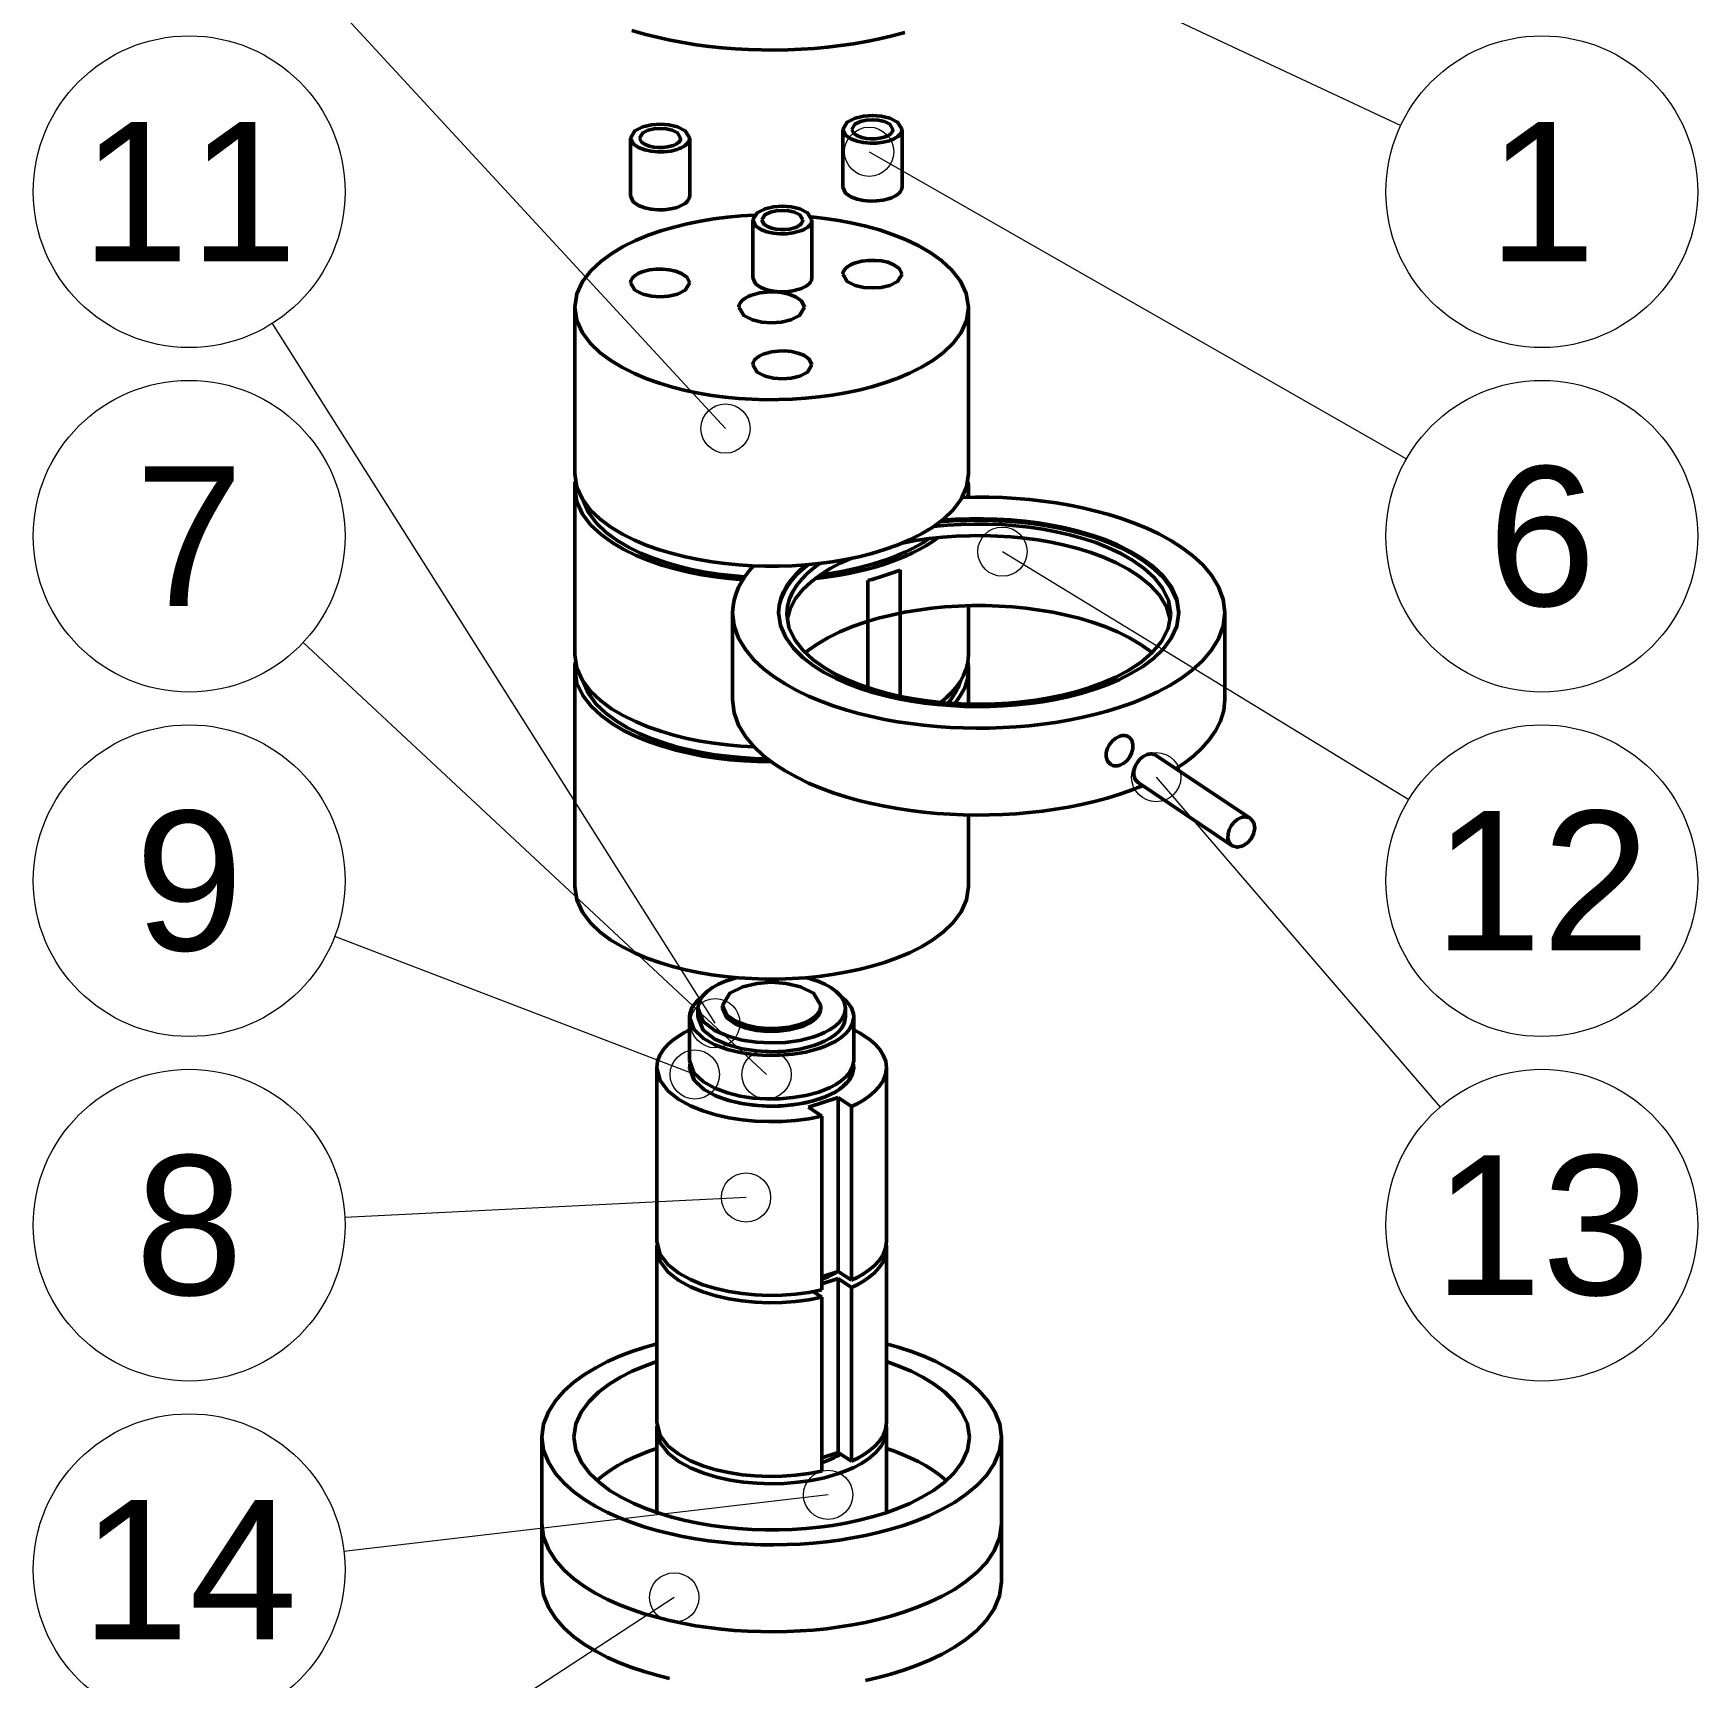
# Model space of a CAD drawing. Header units: millimetres. Extents: x 10 to 208, y 2 to 148.
# Drawn here: x 154.86 to 175.14, y 108.79 to 128.84 of the extents above; entities that cross this region are included whole.
import ezdxf
from ezdxf.enums import TextEntityAlignment as Align

# ---------------------------------------------------------------- set-up
doc = ezdxf.new("R2010")
doc.units = ezdxf.units.MM
doc.header["$LTSCALE"] = 0.5
for name, color, linetype, lineweight in [('КОНТУР', 7, 'Continuous', 50), ('РАЗМЕРЫ', 5, 'Continuous', 18), ('ТЕКСТ', 7, 'Continuous', 25)]:
    doc.layers.add(name, color=color, linetype=linetype, lineweight=lineweight)
doc.styles.add('GOST', font='arial.ttf')

msp = doc.modelspace()

# ---------------------------------------------------------------- linework, layer by layer
at = {"layer": 'КОНТУР'}
for p, q in [((164.725, 127.664), (164.725, 126.958)), ((165.445, 127.664), (165.445, 126.958)), ((162.137, 127.558), (162.137, 126.852)), ((162.857, 127.558), (162.857, 126.852)), ((163.627, 126.559), (163.627, 125.853)), ((164.347, 126.559), (164.347, 125.853)), ((161.456, 125.495), (161.456, 123.464)), ((166.256, 125.495), (166.256, 123.464)), ((161.456, 123.287), (161.456, 121.256)), ((166.256, 123.287), (166.256, 123.179)), ((165.029, 122.163), (165.029, 120.857)), ((165.422, 122.292), (165.422, 120.752)), ((163.38, 121.772), (163.38, 120.712)), ((166.256, 121.856), (166.256, 121.256)), ((169.38, 121.772), (169.38, 120.712)), ((161.456, 121.08), (161.456, 118.431)), ((166.256, 121.08), (166.256, 120.657)), ((168.545, 120.031), (169.692, 119.262)), ((168.322, 119.699), (169.469, 118.93)), ((166.256, 119.305), (166.256, 118.431)), ((162.956, 116.948), (162.956, 116.842)), ((163.256, 116.983), (163.256, 116.948)), ((164.456, 116.983), (164.456, 116.948)), ((164.756, 116.948), (164.756, 116.842)), ((162.856, 116.842), (162.856, 116.312)), ((164.856, 116.842), (164.856, 116.312)), ((162.456, 116.224), (162.456, 114.105)), ((165.256, 116.224), (165.256, 114.105)), ((164.307, 115.741), (164.667, 115.86)), ((164.829, 115.751), (164.667, 115.86)), ((164.667, 113.741), (164.667, 115.86)), ((164.469, 115.633), (164.307, 115.741)), ((164.829, 115.751), (164.829, 113.632)), ((164.469, 115.633), (164.469, 113.514)), ((162.456, 114.016), (162.456, 111.897)), ((165.256, 114.016), (165.256, 111.897)), ((164.469, 113.676), (164.667, 113.741)), ((164.469, 113.587), (164.667, 113.653)), ((164.829, 113.632), (164.667, 113.741)), ((164.829, 113.544), (164.667, 113.653)), ((164.667, 111.533), (164.667, 113.653)), ((164.469, 113.425), (164.368, 113.493)), ((164.469, 113.425), (164.469, 111.306)), ((164.829, 113.544), (164.829, 111.425)), ((162.456, 111.809), (162.456, 110.8)), ((165.256, 111.809), (165.256, 110.8)), ((161.056, 111.721), (161.056, 110.661)), ((166.656, 111.721), (166.656, 110.661)), ((164.469, 111.468), (164.667, 111.533)), ((164.829, 111.425), (164.667, 111.533)), ((161.056, 110.661), (161.056, 109.955)), ((166.656, 110.661), (166.656, 109.955))]:
    msp.add_line(p, q, dxfattribs=at)
for points in [[(162.151, 128.87), (162.305, 128.826), (162.461, 128.786), (162.618, 128.752), (162.776, 128.722), (162.934, 128.696), (163.093, 128.675), (163.253, 128.658), (163.413, 128.646), (163.573, 128.637), (163.734, 128.632), (163.894, 128.631), (164.055, 128.634), (164.215, 128.64), (164.376, 128.651), (164.536, 128.666), (164.695, 128.685), (164.854, 128.708), (165.012, 128.736), (165.169, 128.768), (165.326, 128.805), (165.481, 128.846)], [(165.445, 127.664), (165.391, 127.753), (165.296, 127.801), (165.192, 127.826), (165.085, 127.833), (164.978, 127.826), (164.874, 127.801), (164.778, 127.753), (164.725, 127.664)], [(162.857, 127.558), (162.803, 127.647), (162.708, 127.695), (162.603, 127.72), (162.497, 127.727), (162.39, 127.72), (162.285, 127.695), (162.19, 127.647), (162.137, 127.558)], [(162.747, 127.558), (162.709, 127.62), (162.643, 127.653), (162.571, 127.67), (162.497, 127.676), (162.422, 127.67), (162.35, 127.653), (162.284, 127.62), (162.247, 127.558)], [(164.725, 127.664), (164.758, 127.594), (164.823, 127.548), (164.897, 127.52), (164.975, 127.503), (165.055, 127.496), (165.135, 127.497), (165.214, 127.507), (165.291, 127.526)], [(165.335, 127.664), (165.298, 127.726), (165.231, 127.759), (165.159, 127.777), (165.085, 127.782), (165.01, 127.777), (164.938, 127.759), (164.872, 127.726), (164.835, 127.664)], [(164.835, 127.664), (164.858, 127.615), (164.903, 127.584), (164.955, 127.564), (165.009, 127.553), (165.064, 127.547), (165.119, 127.548), (165.174, 127.555), (165.228, 127.568)], [(165.228, 127.568), (165.246, 127.575), (165.264, 127.582), (165.28, 127.591), (165.296, 127.602), (165.311, 127.614), (165.323, 127.629), (165.332, 127.646), (165.335, 127.664)], [(165.291, 127.526), (165.317, 127.535), (165.342, 127.546), (165.366, 127.559), (165.389, 127.574), (165.41, 127.592), (165.428, 127.613), (165.44, 127.638), (165.445, 127.664)], [(162.137, 127.558), (162.169, 127.488), (162.235, 127.442), (162.309, 127.414), (162.387, 127.397), (162.467, 127.39), (162.546, 127.391), (162.626, 127.4), (162.703, 127.42)], [(162.247, 127.558), (162.269, 127.509), (162.315, 127.478), (162.366, 127.458), (162.421, 127.446), (162.476, 127.441), (162.531, 127.442), (162.586, 127.449), (162.64, 127.462)], [(162.64, 127.462), (162.658, 127.468), (162.675, 127.476), (162.692, 127.485), (162.708, 127.496), (162.723, 127.508), (162.735, 127.522), (162.743, 127.539), (162.747, 127.558)], [(162.703, 127.42), (162.729, 127.429), (162.754, 127.44), (162.778, 127.453), (162.801, 127.468), (162.822, 127.486), (162.84, 127.507), (162.852, 127.531), (162.857, 127.558)], [(162.137, 126.852), (162.169, 126.781), (162.235, 126.736), (162.309, 126.707), (162.387, 126.691), (162.467, 126.683), (162.546, 126.684), (162.626, 126.694), (162.703, 126.713)], [(162.703, 126.713), (162.729, 126.723), (162.754, 126.734), (162.778, 126.747), (162.801, 126.762), (162.822, 126.779), (162.84, 126.8), (162.852, 126.825), (162.857, 126.852)], [(164.725, 126.958), (164.758, 126.888), (164.823, 126.842), (164.897, 126.814), (164.975, 126.797), (165.055, 126.79), (165.135, 126.791), (165.214, 126.8), (165.291, 126.82)], [(165.291, 126.82), (165.317, 126.829), (165.342, 126.84), (165.366, 126.853), (165.389, 126.868), (165.41, 126.886), (165.428, 126.907), (165.44, 126.931), (165.445, 126.958)], [(163.649, 126.617), (163.483, 126.608), (163.318, 126.593), (163.153, 126.572), (162.99, 126.545), (162.827, 126.513), (162.666, 126.473), (162.507, 126.427), (162.35, 126.372), (162.197, 126.309), (162.048, 126.236), (161.906, 126.151), (161.772, 126.053), (161.651, 125.94), (161.551, 125.808), (161.481, 125.658), (161.456, 125.495)], [(164.347, 126.559), (164.293, 126.648), (164.198, 126.696), (164.094, 126.72), (163.987, 126.728), (163.88, 126.72), (163.776, 126.696), (163.68, 126.648), (163.627, 126.559)], [(164.237, 126.559), (164.2, 126.621), (164.133, 126.654), (164.061, 126.671), (163.987, 126.676), (163.912, 126.671), (163.84, 126.654), (163.774, 126.621), (163.737, 126.559)], [(166.256, 125.495), (166.229, 125.662), (166.157, 125.815), (166.052, 125.949), (165.927, 126.064), (165.789, 126.162), (165.642, 126.247), (165.489, 126.32), (165.331, 126.384), (165.17, 126.438), (165.006, 126.484), (164.841, 126.522), (164.674, 126.554), (164.506, 126.579), (164.337, 126.599)], [(163.627, 126.559), (163.66, 126.488), (163.725, 126.443), (163.799, 126.415), (163.877, 126.398), (163.957, 126.391), (164.037, 126.392), (164.116, 126.401), (164.193, 126.421)], [(163.737, 126.559), (163.76, 126.51), (163.805, 126.478), (163.857, 126.459), (163.911, 126.447), (163.966, 126.442), (164.021, 126.443), (164.076, 126.449), (164.13, 126.463)], [(164.13, 126.463), (164.148, 126.469), (164.166, 126.477), (164.182, 126.486), (164.198, 126.496), (164.213, 126.509), (164.225, 126.523), (164.234, 126.54), (164.237, 126.559)], [(164.193, 126.421), (164.219, 126.43), (164.244, 126.441), (164.268, 126.454), (164.291, 126.469), (164.312, 126.487), (164.33, 126.508), (164.342, 126.532), (164.347, 126.559)], [(164.725, 125.899), (164.729, 125.925), (164.742, 125.95), (164.759, 125.971), (164.78, 125.989), (164.803, 126.004), (164.827, 126.017), (164.852, 126.028), (164.878, 126.037)], [(164.878, 126.037), (164.956, 126.056), (165.035, 126.066), (165.115, 126.067), (165.194, 126.06), (165.272, 126.043), (165.347, 126.014), (165.412, 125.969), (165.445, 125.899)], [(162.137, 125.792), (162.141, 125.819), (162.154, 125.844), (162.171, 125.865), (162.192, 125.882), (162.215, 125.897), (162.239, 125.91), (162.264, 125.921), (162.29, 125.931)], [(162.857, 125.792), (162.803, 125.704), (162.708, 125.655), (162.603, 125.631), (162.497, 125.623), (162.39, 125.631), (162.285, 125.655), (162.19, 125.704), (162.137, 125.792)], [(162.29, 125.931), (162.367, 125.95), (162.447, 125.96), (162.526, 125.961), (162.606, 125.953), (162.684, 125.937), (162.758, 125.908), (162.824, 125.863), (162.857, 125.792)], [(163.627, 125.853), (163.66, 125.782), (163.725, 125.737), (163.799, 125.708), (163.877, 125.692), (163.957, 125.684), (164.037, 125.685), (164.116, 125.695), (164.193, 125.714)], [(164.193, 125.714), (164.219, 125.724), (164.244, 125.734), (164.268, 125.747), (164.291, 125.763), (164.312, 125.78), (164.33, 125.801), (164.342, 125.826), (164.347, 125.853)], [(165.445, 125.899), (165.391, 125.81), (165.296, 125.762), (165.192, 125.737), (165.085, 125.73), (164.978, 125.737), (164.874, 125.762), (164.778, 125.81), (164.725, 125.899)], [(163.456, 125.495), (163.461, 125.525), (163.475, 125.552), (163.494, 125.575), (163.518, 125.595), (163.543, 125.612), (163.57, 125.626), (163.598, 125.638), (163.627, 125.648)], [(163.627, 125.648), (163.713, 125.67), (163.801, 125.681), (163.889, 125.682), (163.978, 125.674), (164.064, 125.655), (164.147, 125.623), (164.219, 125.573), (164.256, 125.495)], [(161.456, 125.495), (161.481, 125.333), (161.549, 125.185), (161.647, 125.054), (161.765, 124.941), (161.897, 124.844), (162.037, 124.759), (162.184, 124.686), (162.335, 124.623), (162.489, 124.568), (162.646, 124.522), (162.805, 124.482), (162.965, 124.448), (163.127, 124.421), (163.289, 124.4), (163.452, 124.384), (163.616, 124.374), (163.779, 124.368), (163.943, 124.369), (164.107, 124.374), (164.27, 124.385), (164.433, 124.401), (164.595, 124.423), (164.757, 124.45), (164.917, 124.484), (165.076, 124.524), (165.233, 124.572)], [(164.256, 125.495), (164.197, 125.396), (164.091, 125.343), (163.975, 125.315), (163.856, 125.307), (163.737, 125.315), (163.621, 125.343), (163.515, 125.396), (163.456, 125.495)], [(165.233, 124.572), (165.386, 124.626), (165.535, 124.69), (165.681, 124.763), (165.82, 124.847), (165.95, 124.944), (166.067, 125.057), (166.165, 125.187), (166.232, 125.334), (166.256, 125.495)], [(163.627, 124.793), (163.631, 124.82), (163.644, 124.844), (163.661, 124.865), (163.682, 124.883), (163.705, 124.898), (163.729, 124.911), (163.754, 124.922), (163.78, 124.932)], [(164.347, 124.793), (164.293, 124.704), (164.198, 124.656), (164.094, 124.632), (163.987, 124.624), (163.88, 124.632), (163.776, 124.656), (163.68, 124.704), (163.627, 124.793)], [(163.78, 124.932), (163.858, 124.951), (163.937, 124.96), (164.017, 124.962), (164.096, 124.954), (164.174, 124.937), (164.249, 124.909), (164.314, 124.864), (164.347, 124.793)], [(165.233, 122.541), (165.076, 122.494), (164.917, 122.453), (164.757, 122.419), (164.595, 122.392), (164.433, 122.37), (164.27, 122.354), (164.107, 122.343), (163.943, 122.338), (163.779, 122.338), (163.616, 122.343), (163.452, 122.353), (163.289, 122.369), (163.127, 122.39), (162.965, 122.418), (162.805, 122.451), (162.646, 122.491), (162.489, 122.538), (162.335, 122.592), (162.184, 122.656), (162.037, 122.729), (161.897, 122.813), (161.765, 122.91), (161.647, 123.023), (161.549, 123.154), (161.481, 123.303), (161.456, 123.464)], [(161.456, 123.287), (161.456, 123.298), (161.456, 123.309), (161.457, 123.32), (161.458, 123.332), (161.459, 123.343), (161.46, 123.354), (161.462, 123.365), (161.463, 123.376)], [(166.256, 123.464), (166.232, 123.304), (166.165, 123.156), (166.067, 123.026), (165.95, 122.913), (165.82, 122.816), (165.681, 122.732), (165.535, 122.659), (165.386, 122.596), (165.233, 122.541)], [(166.249, 123.376), (166.25, 123.365), (166.252, 123.354), (166.253, 123.343), (166.254, 123.332), (166.255, 123.32), (166.256, 123.309), (166.256, 123.298), (166.256, 123.287)], [(163.504, 122.173), (163.337, 122.187), (163.171, 122.207), (163.006, 122.234), (162.842, 122.266), (162.68, 122.305), (162.519, 122.352), (162.361, 122.406), (162.206, 122.469), (162.056, 122.542), (161.911, 122.627), (161.776, 122.725), (161.654, 122.839), (161.552, 122.971), (161.482, 123.123), (161.456, 123.287)], [(169.38, 121.772), (169.36, 121.934), (169.303, 122.088), (169.218, 122.228), (169.112, 122.354), (168.991, 122.465), (168.86, 122.564), (168.721, 122.652), (168.577, 122.731), (168.428, 122.801), (168.276, 122.863), (168.122, 122.918), (167.965, 122.968), (167.806, 123.011), (167.646, 123.048), (167.485, 123.081), (167.323, 123.109), (167.161, 123.132), (166.997, 123.15), (166.834, 123.164), (166.67, 123.174), (166.505, 123.179), (166.341, 123.18), (166.177, 123.177)], [(166.256, 123.287), (166.256, 123.274), (166.255, 123.26), (166.254, 123.246), (166.253, 123.233), (166.252, 123.219), (166.25, 123.206), (166.247, 123.192), (166.245, 123.179)], [(161.557, 123.14), (161.623, 122.991), (161.721, 122.861), (161.84, 122.748), (161.972, 122.652), (162.113, 122.569), (162.259, 122.497), (162.411, 122.435), (162.565, 122.382), (162.722, 122.337), (162.881, 122.299), (163.041, 122.267), (163.203, 122.242), (163.365, 122.223), (163.528, 122.209)], [(168.72, 121.754), (168.693, 121.918), (168.622, 122.069), (168.518, 122.2), (168.395, 122.312), (168.259, 122.409), (168.114, 122.492), (167.963, 122.563), (167.807, 122.625), (167.649, 122.677), (167.488, 122.722), (167.325, 122.759), (167.16, 122.79), (166.995, 122.814), (166.829, 122.832), (166.662, 122.845), (166.495, 122.851), (166.328, 122.852), (166.161, 122.848), (165.994, 122.838), (165.828, 122.822)], [(165.906, 122.878), (166.066, 122.89), (166.227, 122.897), (166.387, 122.9), (166.548, 122.897), (166.708, 122.889), (166.868, 122.876), (167.028, 122.858), (167.187, 122.835), (167.345, 122.806), (167.502, 122.771), (167.657, 122.73), (167.811, 122.682), (167.961, 122.626), (168.109, 122.562), (168.252, 122.489), (168.388, 122.404), (168.516, 122.307), (168.631, 122.195), (168.727, 122.067), (168.794, 121.921), (168.82, 121.763)], [(168.82, 121.772), (168.794, 121.937), (168.724, 122.089), (168.623, 122.223), (168.501, 122.338), (168.366, 122.437), (168.221, 122.523), (168.071, 122.597), (167.916, 122.662), (167.757, 122.717), (167.596, 122.765), (167.433, 122.805), (167.269, 122.838), (167.103, 122.866), (166.937, 122.887), (166.77, 122.903), (166.602, 122.912), (166.434, 122.917), (166.266, 122.916), (166.099, 122.91), (165.931, 122.898)], [(165.187, 122.395), (165.264, 122.421), (165.34, 122.45), (165.415, 122.481), (165.49, 122.514), (165.563, 122.55), (165.635, 122.588), (165.705, 122.629), (165.773, 122.674)], [(165.887, 122.687), (165.812, 122.634), (165.734, 122.586), (165.654, 122.541), (165.572, 122.5), (165.489, 122.462), (165.405, 122.427), (165.319, 122.394), (165.233, 122.364)], [(168.715, 121.683), (168.668, 121.842), (168.582, 121.984), (168.47, 122.107), (168.341, 122.212), (168.202, 122.302), (168.055, 122.38), (167.903, 122.447), (167.747, 122.504), (167.588, 122.554), (167.427, 122.595), (167.265, 122.63), (167.101, 122.658), (166.936, 122.68), (166.771, 122.696), (166.605, 122.706), (166.439, 122.711), (166.272, 122.71), (166.106, 122.704), (165.941, 122.692), (165.775, 122.674), (165.611, 122.65), (165.447, 122.62)], [(163.636, 122.342), (163.583, 122.282), (163.535, 122.218), (163.491, 122.151), (163.453, 122.081), (163.422, 122.007), (163.399, 121.93), (163.385, 121.852), (163.38, 121.772)], [(163.94, 121.763), (163.949, 121.853), (163.972, 121.94), (164.008, 122.023), (164.054, 122.1), (164.108, 122.172), (164.169, 122.239), (164.235, 122.3), (164.305, 122.357)], [(164.279, 122.355), (164.213, 122.298), (164.15, 122.237), (164.093, 122.172), (164.042, 122.101), (164, 122.024), (163.967, 121.943), (163.947, 121.859), (163.94, 121.772)], [(164.444, 122.371), (164.367, 122.314), (164.294, 122.252), (164.226, 122.184), (164.166, 122.11), (164.114, 122.029), (164.074, 121.942), (164.049, 121.85), (164.04, 121.754)], [(164.821, 122.432), (164.693, 122.374), (164.569, 122.309), (164.45, 122.234), (164.337, 122.149), (164.235, 122.052), (164.148, 121.943), (164.081, 121.819), (164.045, 121.683)], [(165.233, 122.364), (165.129, 122.332), (165.025, 122.303), (164.92, 122.277), (164.814, 122.254), (164.708, 122.234), (164.601, 122.216), (164.494, 122.201), (164.387, 122.188)], [(164.45, 122.234), (164.544, 122.247), (164.637, 122.262), (164.73, 122.278), (164.822, 122.297), (164.914, 122.318), (165.006, 122.341), (165.097, 122.367), (165.187, 122.395)], [(165.233, 122.223), (165.207, 122.215), (165.182, 122.207), (165.157, 122.199), (165.131, 122.191), (165.106, 122.184), (165.08, 122.177), (165.055, 122.17), (165.029, 122.163)], [(165.422, 122.292), (165.399, 122.283), (165.375, 122.274), (165.352, 122.265), (165.328, 122.256), (165.304, 122.248), (165.28, 122.239), (165.257, 122.231), (165.233, 122.223)], [(163.38, 121.772), (163.399, 121.612), (163.454, 121.461), (163.537, 121.322), (163.64, 121.198), (163.757, 121.088), (163.885, 120.99), (164.02, 120.902), (164.161, 120.824), (164.306, 120.754), (164.455, 120.691), (164.607, 120.636), (164.76, 120.586), (164.915, 120.543), (165.072, 120.504), (165.23, 120.471), (165.389, 120.442), (165.548, 120.419), (165.708, 120.399), (165.869, 120.384), (166.03, 120.373), (166.191, 120.366), (166.352, 120.363), (166.513, 120.365), (166.675, 120.37), (166.836, 120.38), (166.996, 120.393), (167.157, 120.411), (167.316, 120.434), (167.475, 120.461), (167.633, 120.492), (167.791, 120.529), (167.946, 120.571), (168.1, 120.618)], [(163.94, 121.772), (163.963, 121.614), (164.028, 121.467), (164.122, 121.338), (164.236, 121.225), (164.362, 121.127), (164.498, 121.042), (164.641, 120.968), (164.787, 120.904), (164.938, 120.848), (165.09, 120.799), (165.245, 120.758), (165.402, 120.722), (165.559, 120.693), (165.718, 120.669), (165.877, 120.651), (166.037, 120.638), (166.197, 120.629), (166.357, 120.626), (166.518, 120.628), (166.678, 120.635), (166.838, 120.647), (166.997, 120.664), (167.156, 120.686), (167.314, 120.713), (167.471, 120.747), (167.626, 120.787), (167.779, 120.833)], [(164.04, 121.754), (164.066, 121.591), (164.137, 121.441), (164.239, 121.311), (164.361, 121.198), (164.496, 121.102), (164.64, 121.019), (164.79, 120.948), (164.944, 120.886), (165.102, 120.834), (165.262, 120.789), (165.424, 120.751), (165.587, 120.721), (165.751, 120.696), (165.916, 120.677), (166.082, 120.664), (166.247, 120.657), (166.414, 120.656), (166.58, 120.66), (166.745, 120.669), (166.911, 120.684), (167.075, 120.705), (167.239, 120.732), (167.402, 120.766), (167.563, 120.806), (167.722, 120.854)], [(168.494, 121.284), (168.361, 121.381), (168.219, 121.465), (168.071, 121.538), (167.919, 121.601), (167.763, 121.656), (167.605, 121.703), (167.444, 121.743), (167.283, 121.776), (167.12, 121.804), (166.956, 121.825), (166.792, 121.841), (166.627, 121.852), (166.462, 121.857), (166.297, 121.857), (166.132, 121.852), (165.967, 121.841), (165.803, 121.825), (165.64, 121.804), (165.477, 121.776), (165.315, 121.743), (165.155, 121.703), (164.997, 121.656), (164.841, 121.601), (164.689, 121.538), (164.54, 121.465), (164.398, 121.381), (164.265, 121.284)], [(167.722, 120.854), (167.89, 120.915), (168.053, 120.986), (168.211, 121.07), (168.359, 121.168), (168.495, 121.284), (168.609, 121.421), (168.69, 121.579), (168.72, 121.754)], [(167.779, 120.833), (167.935, 120.889), (168.087, 120.953), (168.235, 121.028), (168.376, 121.113), (168.509, 121.212), (168.628, 121.327), (168.727, 121.459), (168.795, 121.609), (168.82, 121.772)], [(168.1, 120.618), (168.257, 120.673), (168.412, 120.736), (168.562, 120.806), (168.709, 120.884), (168.85, 120.972), (168.983, 121.072), (169.106, 121.184), (169.214, 121.31), (169.301, 121.452), (169.359, 121.607), (169.38, 121.772)], [(163.644, 120.134), (163.479, 120.144), (163.314, 120.159), (163.15, 120.18), (162.986, 120.206), (162.824, 120.239), (162.663, 120.279), (162.504, 120.325), (162.348, 120.38), (162.195, 120.443), (162.047, 120.516), (161.904, 120.601), (161.771, 120.699), (161.651, 120.812), (161.55, 120.944), (161.481, 121.093), (161.456, 121.256)], [(161.456, 121.08), (161.456, 121.091), (161.456, 121.102), (161.457, 121.113), (161.458, 121.124), (161.459, 121.135), (161.46, 121.146), (161.462, 121.157), (161.463, 121.168)], [(166.256, 121.256), (166.249, 121.17), (166.228, 121.085), (166.195, 121.005), (166.153, 120.929), (166.102, 120.859), (166.044, 120.794), (165.982, 120.733), (165.915, 120.677)], [(166.249, 121.168), (166.25, 121.157), (166.252, 121.146), (166.253, 121.135), (166.254, 121.124), (166.255, 121.113), (166.256, 121.102), (166.256, 121.091), (166.256, 121.08)], [(163.853, 119.953), (163.685, 119.956), (163.517, 119.964), (163.349, 119.979), (163.182, 119.998), (163.016, 120.024), (162.851, 120.057), (162.688, 120.096), (162.526, 120.142), (162.367, 120.196), (162.211, 120.259), (162.06, 120.332), (161.915, 120.417), (161.779, 120.516), (161.656, 120.63), (161.553, 120.763), (161.482, 120.914), (161.456, 121.08)], [(161.557, 120.933), (161.622, 120.786), (161.717, 120.658), (161.833, 120.547), (161.961, 120.452), (162.098, 120.369), (162.242, 120.298), (162.389, 120.236), (162.541, 120.183), (162.694, 120.137), (162.85, 120.099), (163.006, 120.066), (163.165, 120.04), (163.323, 120.02), (163.483, 120.005), (163.643, 119.995), (163.803, 119.991)], [(166.005, 120.67), (166.03, 120.699), (166.053, 120.729), (166.074, 120.761), (166.094, 120.793), (166.112, 120.827), (166.129, 120.861), (166.143, 120.896), (166.155, 120.933)], [(166.256, 121.08), (166.253, 121.023), (166.244, 120.966), (166.229, 120.911), (166.209, 120.857), (166.184, 120.806), (166.155, 120.756), (166.122, 120.709), (166.087, 120.664)], [(163.38, 120.712), (163.399, 120.552), (163.454, 120.401), (163.537, 120.263), (163.64, 120.139), (163.757, 120.028), (163.885, 119.93), (164.02, 119.842), (164.161, 119.764), (164.306, 119.694), (164.455, 119.632), (164.607, 119.576), (164.76, 119.527), (164.915, 119.483), (165.072, 119.445), (165.23, 119.411), (165.389, 119.383), (165.548, 119.359), (165.708, 119.34), (165.869, 119.324), (166.03, 119.313), (166.191, 119.307), (166.352, 119.304), (166.513, 119.305), (166.675, 119.311), (166.836, 119.32), (166.996, 119.334), (167.157, 119.352), (167.316, 119.374), (167.475, 119.401), (167.633, 119.433), (167.791, 119.469), (167.946, 119.511), (168.1, 119.559)], [(168.785, 119.87), (168.896, 119.945), (169.002, 120.028), (169.101, 120.119), (169.19, 120.22), (169.267, 120.33), (169.327, 120.45), (169.366, 120.579), (169.38, 120.712)], [(167.987, 119.923), (167.951, 119.963), (167.934, 120.014), (167.935, 120.067), (167.95, 120.119), (167.976, 120.166), (168.01, 120.208), (168.052, 120.241), (168.1, 120.265)], [(168.1, 120.265), (168.114, 120.269), (168.128, 120.272), (168.142, 120.273), (168.157, 120.273), (168.171, 120.271), (168.184, 120.268), (168.198, 120.263), (168.21, 120.256)], [(168.21, 120.256), (168.245, 120.216), (168.259, 120.165), (168.258, 120.112), (168.244, 120.06), (168.221, 120.012), (168.188, 119.97), (168.148, 119.935), (168.1, 119.912)], [(168.1, 119.912), (168.086, 119.908), (168.072, 119.905), (168.057, 119.904), (168.042, 119.904), (168.028, 119.906), (168.014, 119.91), (168, 119.916), (167.987, 119.923)], [(168.433, 120.042), (168.385, 120.018), (168.344, 119.984), (168.311, 119.942), (168.286, 119.895), (168.272, 119.843), (168.271, 119.79), (168.286, 119.739), (168.322, 119.699)], [(168.545, 120.031), (168.532, 120.039), (168.519, 120.044), (168.505, 120.048), (168.49, 120.05), (168.476, 120.05), (168.461, 120.048), (168.447, 120.046), (168.433, 120.042)], [(168.1, 119.559), (168.136, 119.57), (168.171, 119.582), (168.205, 119.595), (168.24, 119.607), (168.275, 119.62), (168.309, 119.634), (168.344, 119.647), (168.378, 119.662)], [(169.58, 119.273), (169.532, 119.249), (169.491, 119.215), (169.458, 119.173), (169.433, 119.125), (169.419, 119.074), (169.418, 119.02), (169.433, 118.969), (169.469, 118.93)], [(169.469, 118.93), (169.533, 118.911), (169.599, 118.927), (169.656, 118.964), (169.7, 119.016), (169.731, 119.076), (169.744, 119.143), (169.733, 119.21), (169.692, 119.262)], [(169.692, 119.262), (169.679, 119.269), (169.666, 119.275), (169.652, 119.278), (169.637, 119.28), (169.623, 119.281), (169.608, 119.279), (169.594, 119.277), (169.58, 119.273)], [(161.456, 118.431), (161.481, 118.27), (161.549, 118.121), (161.647, 117.991), (161.765, 117.878), (161.897, 117.78), (162.037, 117.696), (162.184, 117.623), (162.335, 117.56), (162.489, 117.505), (162.646, 117.458), (162.805, 117.418), (162.965, 117.385), (163.127, 117.358), (163.289, 117.336), (163.452, 117.32), (163.616, 117.31), (163.779, 117.305), (163.943, 117.305), (164.107, 117.31), (164.27, 117.321), (164.433, 117.337), (164.595, 117.359), (164.757, 117.387), (164.917, 117.42), (165.076, 117.461), (165.233, 117.508)], [(165.233, 117.508), (165.386, 117.563), (165.535, 117.626), (165.681, 117.699), (165.82, 117.783), (165.95, 117.881), (166.067, 117.993), (166.165, 118.123), (166.232, 118.271), (166.256, 118.431)], [(163.437, 117.322), (163.359, 117.3), (163.282, 117.273), (163.208, 117.241), (163.136, 117.201), (163.071, 117.154), (163.014, 117.096), (162.972, 117.027), (162.956, 116.948)], [(164.456, 116.983), (164.367, 117.131), (164.208, 117.211), (164.034, 117.252), (163.856, 117.265), (163.678, 117.252), (163.504, 117.211), (163.345, 117.131), (163.256, 116.983)], [(164.756, 116.948), (164.74, 117.027), (164.698, 117.096), (164.641, 117.154), (164.576, 117.201), (164.504, 117.241), (164.43, 117.273), (164.353, 117.3), (164.275, 117.322)], [(163.01, 117.092), (162.981, 117.069), (162.952, 117.043), (162.926, 117.015), (162.903, 116.984), (162.884, 116.952), (162.869, 116.917), (162.859, 116.88), (162.856, 116.842)], [(164.856, 116.842), (164.853, 116.88), (164.843, 116.917), (164.828, 116.952), (164.809, 116.984), (164.786, 117.015), (164.76, 117.043), (164.732, 117.069), (164.702, 117.092)], [(162.956, 116.948), (163.023, 116.788), (163.162, 116.679), (163.324, 116.607), (163.495, 116.561), (163.671, 116.534), (163.848, 116.525), (164.025, 116.533), (164.201, 116.557), (164.372, 116.602)], [(163.256, 116.983), (163.311, 116.865), (163.419, 116.79), (163.544, 116.743), (163.674, 116.715), (163.806, 116.702), (163.939, 116.704), (164.071, 116.72), (164.2, 116.752)], [(164.2, 116.717), (164.071, 116.685), (163.939, 116.669), (163.806, 116.667), (163.674, 116.679), (163.544, 116.707), (163.419, 116.754), (163.311, 116.83), (163.256, 116.948)], [(164.2, 116.752), (164.243, 116.768), (164.285, 116.786), (164.325, 116.808), (164.364, 116.833), (164.398, 116.862), (164.428, 116.897), (164.448, 116.938), (164.456, 116.983)], [(164.456, 116.948), (164.448, 116.903), (164.428, 116.862), (164.398, 116.827), (164.364, 116.797), (164.325, 116.772), (164.285, 116.751), (164.243, 116.732), (164.2, 116.717)], [(164.372, 116.602), (164.437, 116.625), (164.5, 116.652), (164.56, 116.685), (164.617, 116.722), (164.669, 116.767), (164.714, 116.819), (164.745, 116.88), (164.756, 116.948)], [(162.856, 116.684), (162.785, 116.647), (162.716, 116.605), (162.651, 116.558), (162.591, 116.505), (162.538, 116.445), (162.495, 116.378), (162.466, 116.303), (162.456, 116.224)], [(162.856, 116.842), (162.908, 116.692), (163.024, 116.581), (163.165, 116.502), (163.316, 116.447), (163.473, 116.408), (163.632, 116.384), (163.793, 116.373), (163.954, 116.375), (164.115, 116.388), (164.274, 116.415), (164.43, 116.457)], [(162.956, 116.842), (163.023, 116.682), (163.162, 116.573), (163.324, 116.501), (163.495, 116.455), (163.671, 116.428), (163.848, 116.419), (164.025, 116.427), (164.201, 116.451), (164.372, 116.496)], [(164.372, 116.496), (164.437, 116.519), (164.5, 116.546), (164.56, 116.579), (164.617, 116.616), (164.669, 116.661), (164.714, 116.713), (164.745, 116.774), (164.756, 116.842)], [(164.43, 116.457), (164.501, 116.483), (164.571, 116.514), (164.638, 116.549), (164.702, 116.591), (164.76, 116.641), (164.809, 116.699), (164.843, 116.767), (164.856, 116.842)], [(165.256, 116.224), (165.246, 116.303), (165.217, 116.378), (165.174, 116.445), (165.121, 116.505), (165.061, 116.558), (164.996, 116.605), (164.927, 116.647), (164.856, 116.684)], [(162.856, 116.312), (162.908, 116.162), (163.024, 116.051), (163.165, 115.973), (163.316, 115.917), (163.473, 115.878), (163.632, 115.854), (163.793, 115.843), (163.954, 115.845), (164.115, 115.859), (164.274, 115.885), (164.43, 115.927)], [(162.856, 116.224), (162.856, 116.229), (162.856, 116.235), (162.857, 116.24), (162.857, 116.246), (162.858, 116.251), (162.859, 116.257), (162.859, 116.262), (162.86, 116.268)], [(162.86, 116.268), (162.859, 116.262), (162.859, 116.257), (162.858, 116.251), (162.857, 116.246), (162.857, 116.24), (162.856, 116.235), (162.856, 116.229), (162.856, 116.224)], [(164.43, 115.927), (164.501, 115.953), (164.571, 115.984), (164.638, 116.02), (164.702, 116.062), (164.76, 116.111), (164.809, 116.169), (164.843, 116.237), (164.856, 116.312)], [(164.852, 116.268), (164.853, 116.262), (164.853, 116.257), (164.854, 116.251), (164.855, 116.246), (164.855, 116.24), (164.856, 116.235), (164.856, 116.229), (164.856, 116.224)], [(164.856, 116.224), (164.856, 116.229), (164.856, 116.235), (164.855, 116.24), (164.855, 116.246), (164.854, 116.251), (164.853, 116.257), (164.853, 116.262), (164.852, 116.268)], [(162.456, 116.224), (162.496, 116.067), (162.595, 115.938), (162.724, 115.837), (162.867, 115.759), (163.018, 115.697), (163.174, 115.65), (163.333, 115.614), (163.495, 115.589), (163.657, 115.573), (163.82, 115.567), (163.984, 115.569), (164.147, 115.581), (164.309, 115.602), (164.469, 115.633)], [(164.856, 116.224), (164.798, 116.067), (164.673, 115.953), (164.522, 115.874), (164.361, 115.819), (164.195, 115.782), (164.026, 115.761), (163.856, 115.754), (163.686, 115.761), (163.517, 115.782), (163.351, 115.819), (163.19, 115.874), (163.039, 115.953), (162.914, 116.067), (162.856, 116.224)], [(162.856, 116.224), (162.908, 116.074), (163.024, 115.963), (163.165, 115.884), (163.316, 115.829), (163.473, 115.79), (163.632, 115.766), (163.793, 115.755), (163.954, 115.756), (164.115, 115.77), (164.274, 115.797), (164.43, 115.839)], [(164.43, 115.839), (164.501, 115.865), (164.571, 115.896), (164.638, 115.931), (164.702, 115.973), (164.76, 116.023), (164.809, 116.081), (164.843, 116.149), (164.856, 116.224)], [(164.829, 115.751), (164.905, 115.788), (164.977, 115.83), (165.046, 115.878), (165.11, 115.932), (165.167, 115.993), (165.214, 116.063), (165.245, 116.141), (165.256, 116.224)], [(162.456, 114.105), (162.496, 113.948), (162.595, 113.819), (162.724, 113.718), (162.867, 113.64), (163.018, 113.578), (163.174, 113.531), (163.333, 113.495), (163.495, 113.47), (163.657, 113.454), (163.82, 113.448), (163.984, 113.45), (164.147, 113.462), (164.309, 113.483), (164.469, 113.514)], [(162.459, 114.06), (162.458, 114.055), (162.458, 114.049), (162.457, 114.044), (162.457, 114.038), (162.456, 114.033), (162.456, 114.027), (162.456, 114.022), (162.456, 114.016)], [(164.829, 113.632), (164.905, 113.669), (164.977, 113.711), (165.046, 113.759), (165.11, 113.813), (165.167, 113.874), (165.214, 113.944), (165.245, 114.022), (165.256, 114.105)], [(165.256, 114.016), (165.256, 114.022), (165.256, 114.027), (165.256, 114.033), (165.255, 114.038), (165.255, 114.044), (165.254, 114.049), (165.254, 114.055), (165.253, 114.06)], [(162.456, 114.016), (162.496, 113.86), (162.595, 113.731), (162.724, 113.63), (162.867, 113.551), (163.018, 113.49), (163.174, 113.442), (163.333, 113.407), (163.495, 113.381), (163.657, 113.366), (163.82, 113.359), (163.984, 113.362), (164.147, 113.373), (164.309, 113.394), (164.469, 113.425)], [(164.829, 113.544), (164.905, 113.581), (164.977, 113.623), (165.046, 113.67), (165.11, 113.724), (165.167, 113.786), (165.214, 113.856), (165.245, 113.933), (165.256, 114.016)], [(164.664, 113.74), (164.641, 113.726), (164.618, 113.712), (164.594, 113.699), (164.569, 113.687), (164.544, 113.676), (164.519, 113.665), (164.494, 113.655), (164.469, 113.645)], [(164.469, 113.645), (164.494, 113.655), (164.519, 113.665), (164.544, 113.676), (164.569, 113.687), (164.594, 113.699), (164.618, 113.712), (164.641, 113.726), (164.664, 113.74)], [(162.456, 112.859), (162.302, 112.814), (162.15, 112.763), (162.001, 112.705), (161.855, 112.64), (161.712, 112.566), (161.575, 112.483), (161.446, 112.39), (161.326, 112.283), (161.22, 112.163), (161.134, 112.028), (161.076, 111.879), (161.056, 111.721)], [(166.656, 111.721), (166.636, 111.879), (166.578, 112.028), (166.492, 112.163), (166.386, 112.283), (166.266, 112.39), (166.137, 112.483), (166, 112.566), (165.857, 112.64), (165.711, 112.705), (165.562, 112.763), (165.41, 112.814), (165.256, 112.859)], [(162.456, 112.642), (162.305, 112.586), (162.156, 112.523), (162.013, 112.45), (161.875, 112.365), (161.747, 112.268), (161.631, 112.156), (161.536, 112.026), (161.47, 111.88), (161.446, 111.721)], [(166.266, 111.721), (166.242, 111.88), (166.176, 112.026), (166.081, 112.156), (165.965, 112.268), (165.837, 112.365), (165.699, 112.45), (165.556, 112.523), (165.407, 112.586), (165.256, 112.642)], [(162.456, 111.897), (162.496, 111.741), (162.595, 111.611), (162.724, 111.511), (162.867, 111.432), (163.018, 111.371), (163.174, 111.323), (163.333, 111.287), (163.495, 111.262), (163.657, 111.247), (163.82, 111.24), (163.984, 111.243), (164.147, 111.254), (164.309, 111.275), (164.469, 111.306)], [(162.459, 111.853), (162.458, 111.848), (162.458, 111.842), (162.457, 111.837), (162.457, 111.831), (162.456, 111.826), (162.456, 111.82), (162.456, 111.814), (162.456, 111.809)], [(162.456, 111.809), (162.497, 111.65), (162.598, 111.52), (162.729, 111.419), (162.875, 111.34), (163.029, 111.279), (163.187, 111.232), (163.349, 111.196), (163.513, 111.172), (163.678, 111.157), (163.843, 111.152), (164.009, 111.156), (164.174, 111.169), (164.338, 111.192), (164.5, 111.225), (164.659, 111.271)], [(164.659, 111.271), (164.759, 111.307), (164.857, 111.35), (164.951, 111.4), (165.04, 111.458), (165.121, 111.528), (165.19, 111.609), (165.238, 111.704), (165.256, 111.809)], [(164.829, 111.425), (164.905, 111.462), (164.977, 111.504), (165.046, 111.551), (165.11, 111.605), (165.167, 111.667), (165.214, 111.737), (165.245, 111.814), (165.256, 111.897)], [(165.256, 111.809), (165.256, 111.814), (165.256, 111.82), (165.256, 111.826), (165.255, 111.831), (165.255, 111.837), (165.254, 111.842), (165.254, 111.848), (165.253, 111.853)], [(161.056, 111.721), (161.076, 111.562), (161.134, 111.413), (161.22, 111.278), (161.326, 111.158), (161.446, 111.052), (161.576, 110.958), (161.713, 110.875), (161.855, 110.801), (162.001, 110.736), (162.151, 110.678), (162.303, 110.627), (162.456, 110.582), (162.612, 110.543), (162.768, 110.509), (162.926, 110.481), (163.085, 110.457), (163.244, 110.438), (163.403, 110.423), (163.563, 110.413), (163.723, 110.408), (163.884, 110.406), (164.044, 110.409), (164.204, 110.416), (164.364, 110.428), (164.523, 110.444), (164.682, 110.465), (164.84, 110.49), (164.998, 110.52), (165.154, 110.556), (165.309, 110.597), (165.462, 110.644)], [(161.446, 111.721), (161.471, 111.559), (161.539, 111.409), (161.638, 111.278), (161.757, 111.165), (161.889, 111.067), (162.03, 110.982), (162.177, 110.909), (162.329, 110.846), (162.484, 110.791), (162.641, 110.744), (162.801, 110.703), (162.962, 110.67), (163.124, 110.643), (163.287, 110.621), (163.45, 110.605), (163.615, 110.595), (163.779, 110.59), (163.943, 110.59), (164.108, 110.595), (164.272, 110.606), (164.436, 110.622), (164.598, 110.644), (164.761, 110.672), (164.922, 110.706), (165.081, 110.746), (165.238, 110.794)], [(165.238, 110.794), (165.392, 110.849), (165.542, 110.912), (165.688, 110.986), (165.828, 111.07), (165.959, 111.168), (166.077, 111.281), (166.174, 111.411), (166.242, 111.56), (166.266, 111.721)], [(165.462, 110.644), (165.623, 110.701), (165.781, 110.766), (165.935, 110.84), (166.083, 110.924), (166.225, 111.02), (166.356, 111.129), (166.473, 111.253), (166.568, 111.394), (166.633, 111.552), (166.656, 111.721)], [(161.727, 111.191), (161.807, 111.257), (161.892, 111.317), (161.981, 111.372), (162.072, 111.422), (162.166, 111.467), (162.261, 111.509), (162.358, 111.547), (162.456, 111.582)], [(164.697, 111.514), (164.67, 111.497), (164.642, 111.482), (164.614, 111.468), (164.586, 111.455), (164.557, 111.442), (164.528, 111.43), (164.498, 111.419), (164.469, 111.409)], [(165.256, 111.582), (165.354, 111.547), (165.451, 111.509), (165.546, 111.467), (165.64, 111.422), (165.731, 111.372), (165.82, 111.317), (165.905, 111.257), (165.985, 111.191)], [(161.056, 110.661), (161.076, 110.503), (161.134, 110.353), (161.22, 110.218), (161.326, 110.098), (161.446, 109.992), (161.576, 109.898), (161.713, 109.815), (161.855, 109.742), (162.001, 109.676), (162.151, 109.619), (162.303, 109.567), (162.456, 109.523), (162.612, 109.484), (162.768, 109.45), (162.926, 109.421), (163.085, 109.397), (163.244, 109.378), (163.403, 109.364), (163.563, 109.354), (163.723, 109.348), (163.884, 109.347), (164.044, 109.35), (164.204, 109.357), (164.364, 109.368), (164.523, 109.384), (164.682, 109.405), (164.84, 109.43), (164.998, 109.461), (165.154, 109.496), (165.309, 109.537), (165.462, 109.584)], [(165.462, 109.584), (165.623, 109.641), (165.781, 109.706), (165.935, 109.78), (166.083, 109.864), (166.225, 109.96), (166.356, 110.069), (166.473, 110.193), (166.568, 110.335), (166.633, 110.492), (166.656, 110.661)], [(161.056, 109.955), (161.076, 109.796), (161.134, 109.647), (161.22, 109.512), (161.326, 109.392), (161.446, 109.286), (161.576, 109.192), (161.713, 109.109), (161.855, 109.035), (162.001, 108.97), (162.151, 108.912), (162.303, 108.861), (162.456, 108.816), (162.612, 108.777)], [(165.462, 108.878), (165.623, 108.935), (165.781, 109), (165.935, 109.074), (166.083, 109.158), (166.225, 109.254), (166.356, 109.363), (166.473, 109.487), (166.568, 109.628), (166.633, 109.786), (166.656, 109.955)], [(164.998, 108.754), (165.154, 108.79), (165.309, 108.831), (165.462, 108.878)]]:
    msp.add_lwpolyline(points, dxfattribs=at)
at = {"layer": 'РАЗМЕРЫ'}
for p, q in [((165.544, 130.516), (171.524, 127.71)), ((163.294, 124.016), (158.044, 129.707)), ((165.044, 127.391), (171.594, 123.646)), ((163.169, 116.766), (157.772, 125.298)), ((166.669, 122.516), (171.622, 119.493)), ((163.794, 116.141), (158.146, 121.408)), ((168.544, 119.766), (172.005, 115.744)), ((162.919, 116.141), (158.53, 117.823)), ((163.544, 114.641), (158.654, 114.398)), ((164.544, 111.016), (158.643, 110.325)), ((162.669, 109.766), (158.347, 106.943))]:
    msp.add_line(p, q, dxfattribs=at)
for centre, radius in [((156.756, 126.904), 1.9), ((173.244, 126.904), 1.9), ((165.044, 127.391), 0.3), ((156.756, 122.704), 1.9), ((173.244, 122.704), 1.9), ((163.294, 124.016), 0.3), ((166.669, 122.516), 0.3), ((156.756, 118.504), 1.9), ((173.244, 118.504), 1.9), ((168.544, 119.766), 0.3), ((163.169, 116.766), 0.3), ((162.919, 116.141), 0.3), ((163.794, 116.141), 0.3), ((156.756, 114.304), 1.9), ((173.244, 114.304), 1.9), ((163.544, 114.641), 0.3), ((156.756, 110.104), 1.9), ((164.544, 111.016), 0.3), ((162.669, 109.766), 0.3)]:
    msp.add_circle(centre, radius, dxfattribs=at)

# ---------------------------------------------------------------- texts
at = {"layer": 'ТЕКСТ', "style": 'GOST'}
for s, p in [('11', (156.756, 126.904)), ('1', (173.244, 126.904)), ('6', (173.244, 122.704)), ('7', (156.756, 122.704)), ('9', (156.756, 118.504)), ('12', (173.244, 118.504)), ('8', (156.756, 114.304)), ('13', (173.244, 114.304)), ('14', (156.756, 110.104))]:
    msp.add_text(s, height=1.7, dxfattribs=at).set_placement(p, align=Align.MIDDLE_CENTER)

doc.saveas('drawing.dxf')
